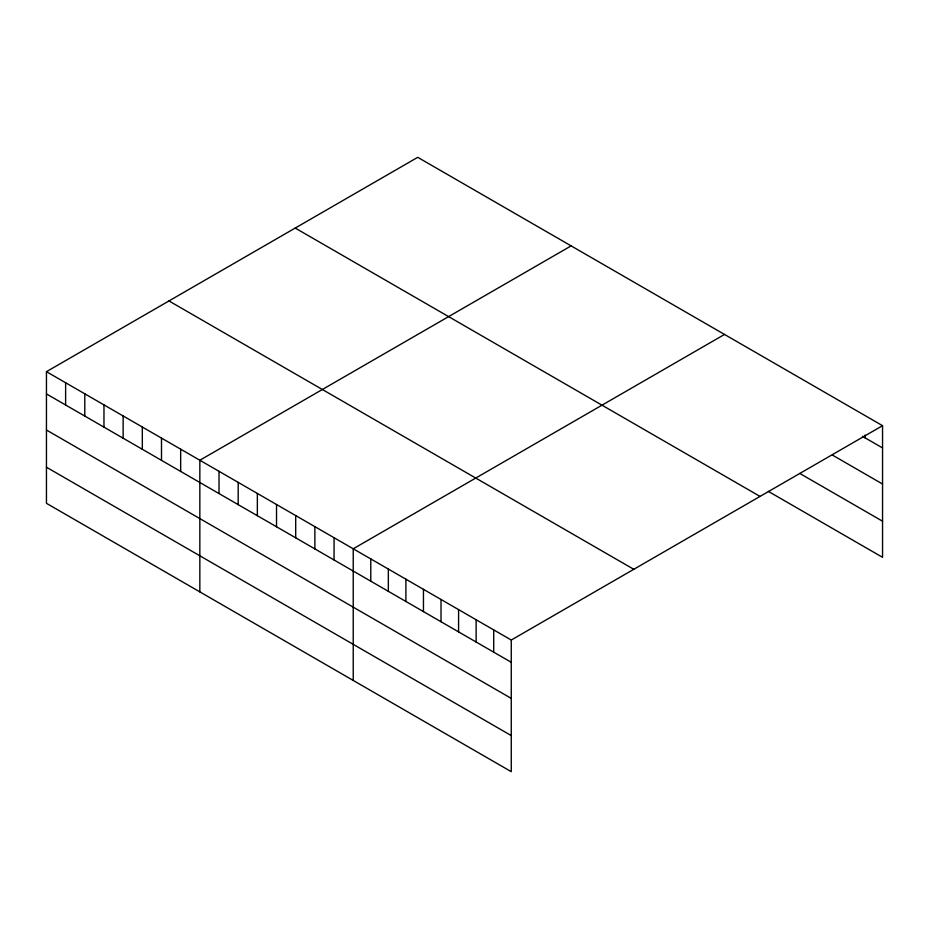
<?xml version="1.0" encoding="UTF-8"?>
<svg xmlns="http://www.w3.org/2000/svg" width="929" height="929" viewBox="0 0 929 929"><rect width="100%" height="100%" fill="white"/><g stroke="black" fill="none" stroke-linecap="round" stroke-linejoin="round"><path stroke-width="1.39" d="M46.45 371.681L511.264 640.035L511.264 771.674L46.45 503.321L46.45 371.681L417.736 157.326L882.55 425.679L882.55 557.319L768.411 491.418M571.126 245.883L199.84 460.238L199.84 591.878M724.515 334.44L353.229 548.795L353.229 680.434M511.264 640.035L882.55 425.679M862.484 436.34L882.55 447.929M832.384 455.059L882.55 484.032M799.764 473.43L882.55 521.215M295.213 228.058L760.027 496.411M168.973 300.95L633.787 569.303M46.45 393.931L511.264 662.296M46.45 430.034L511.264 698.387M46.45 467.229L511.264 735.582M864.992 435.016L864.992 437.791M493.705 629.897L493.705 652.158M476.136 619.759L476.136 642.02M458.578 609.621L458.578 631.883M441.02 599.484L441.02 621.745M423.461 589.346L423.461 611.607M405.903 579.208L405.903 601.469M388.345 569.071L388.345 591.332M370.787 558.933L370.787 581.194M334.057 537.728L334.057 559.978M314.873 526.662L314.873 548.911M295.701 515.595L295.701 537.845M276.528 504.517L276.528 526.778M257.356 493.45L257.356 515.7M238.184 482.383L238.184 504.633M219.012 471.317L219.012 493.566M180.667 449.171L180.667 471.421M161.495 438.105L161.495 460.354M142.323 427.026L142.323 449.288M123.139 415.96L123.139 438.209M103.967 404.893L103.967 427.143M84.794 393.826L84.794 416.076M65.622 382.748L65.622 405.009"/></g></svg>
